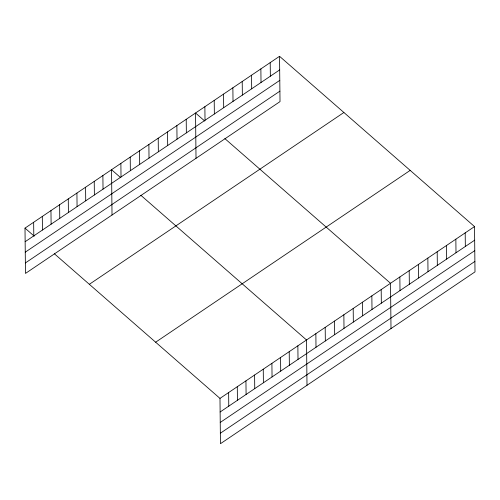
<?xml version="1.0" encoding="UTF-8"?>
<svg xmlns="http://www.w3.org/2000/svg" width="500" height="500" viewBox="0 0 500 500"><rect width="100%" height="100%" fill="white"/><g stroke="black" fill="none" stroke-linecap="round" stroke-linejoin="round"><path stroke-width="0.75" d="M279.544 56.3L280.019 101.606L25.475 273.425L25 228.119L279.544 56.3L474.525 226.575L475 271.881L220.456 443.7L219.981 398.394L54.3 253.706M25.144 241.713L279.688 69.894M25.25 252.181L279.794 80.363M25.362 262.962L279.906 91.144M89.344 284.306L343.888 112.494M155.638 342.2L410.181 170.381M219.981 398.394L474.525 226.575M220.125 411.987L474.669 240.169M220.231 422.45L474.775 250.637M220.344 433.237L474.888 261.419M204.737 121.025L195.544 113L196.019 158.306M224.844 138.588L390.525 283.275L391 328.581M120.738 177.725L111.544 169.7L112.019 215.006M140.844 195.287L306.525 339.975L307 385.281M25 228.119L34.194 236.144M465.194 232.875L465.337 246.469M455.856 239.175L456 252.769M446.525 245.475L446.669 259.069M437.194 251.775L437.337 265.369M427.856 258.075L428 271.669M418.525 264.375L418.669 277.969M409.194 270.675L409.338 284.269M399.856 276.975L400 290.569M381.194 289.575L381.337 303.169M371.856 295.875L372 309.469M362.525 302.175L362.669 315.769M353.194 308.475L353.338 322.069M343.862 314.775L344 328.369M334.525 321.075L334.669 334.669M325.194 327.375L325.337 340.969M315.863 333.675L316 347.269M297.869 345.819L298.012 359.412M289.219 351.656L289.363 365.256M280.562 357.5L280.706 371.094M270.212 62.6L270.356 76.194M271.906 363.344L272.05 376.938M260.875 68.9L261.019 82.494M263.256 369.181L263.394 382.781M251.544 75.2L251.688 88.794M254.6 375.025L254.744 388.619M245.944 380.869L246.088 394.462M242.213 81.5L242.356 95.094M237.288 386.706L237.431 400.306M232.875 87.8L233.019 101.394M228.637 392.55L228.775 406.144M223.544 94.1L223.688 107.694M214.213 100.4L214.356 113.994M204.875 106.7L205.019 120.294M186.213 119.3L186.356 132.894M176.875 125.6L177.019 139.194M167.544 131.9L167.688 145.494M158.212 138.2L158.356 151.794M148.881 144.5L149.019 158.094M139.544 150.8L139.688 164.394M130.213 157.1L130.356 170.694M120.881 163.4L121.019 176.994M102.888 175.544L103.031 189.137M94.237 181.381L94.381 194.981M85.581 187.225L85.725 200.819M76.925 193.069L77.069 206.663M68.275 198.912L68.412 212.506M59.619 204.75L59.763 218.35M50.963 210.594L51.106 224.188M42.306 216.438L42.45 230.031M33.656 222.275L33.8 235.875"/></g></svg>
